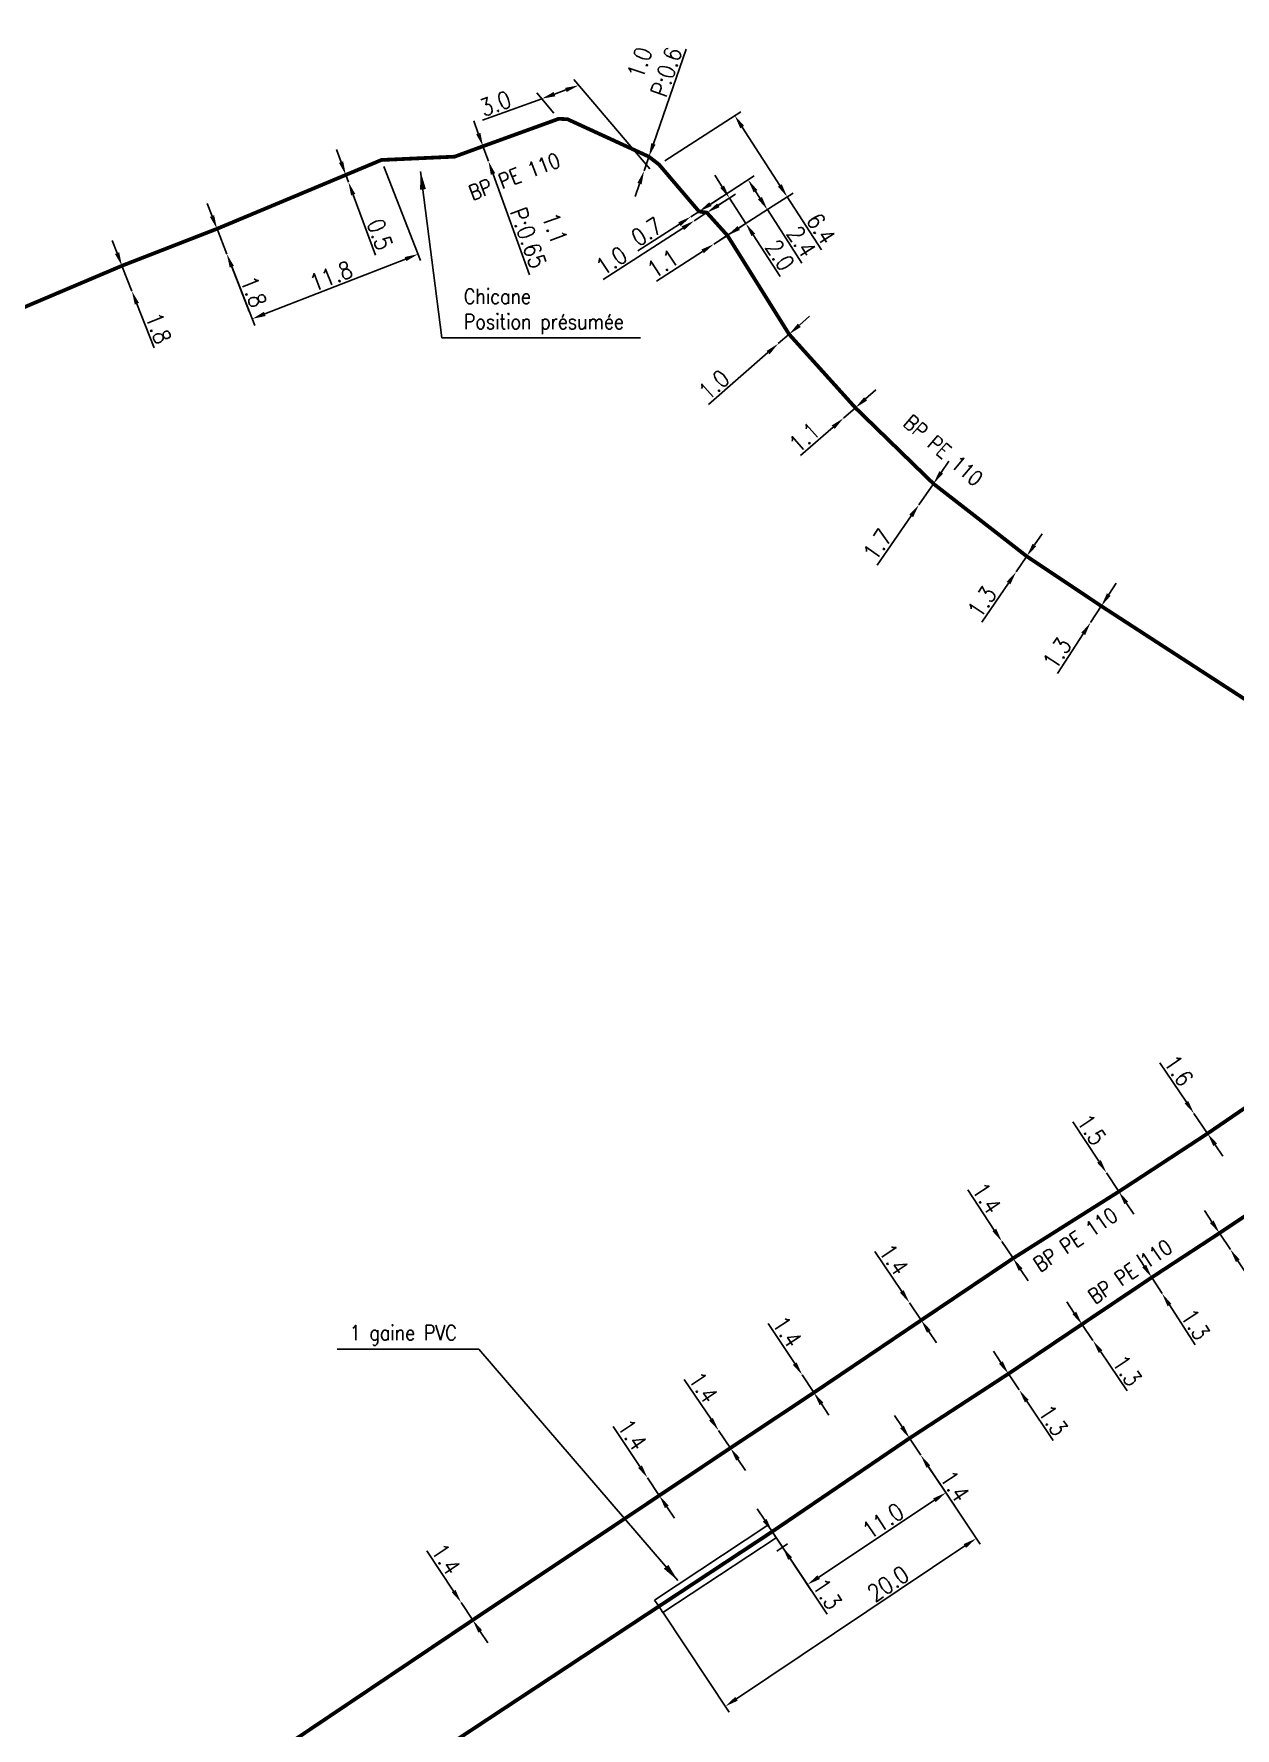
# Model space of a CAD drawing. Header units: millimetres. Extents: x 183997 to 185000, y 127999 to 129007.
# Drawn here: x 184510.8 to 184590.4, y 128669.8 to 128782.1 of the extents above; entities that cross this region are included whole.
import ezdxf
from ezdxf.enums import TextEntityAlignment as Align

# ---------------------------------------------------------------- set-up
doc = ezdxf.new("R2010")
doc.units = ezdxf.units.MM
doc.header["$PDMODE"] = 34
doc.linetypes.add('L_25_PE', pattern=[2000, 1000, 1000])
doc.layers.get('DEFPOINTS').update_dxf_attribs({"linetype": 'CONTINUOUS'})
doc.layers.add('L_150', color=1, linetype='CONTINUOUS')
doc.layers.add('L_400', color=7, linetype='CONTINUOUS')
doc.styles.get("Standard").update_dxf_attribs({"font": 'romans.shx', "width": 0.85})
doc.dimstyles.get("Standard").update_dxf_attribs({"dimtxt": 1.5, "dimasz": 1.2, "dimexe": 0.625, "dimexo": 0.625, "dimgap": 0.25, "dimtad": 1, "dimdec": 1, "dimzin": 0, "dimdsep": 46, "dimtxsty": 'Standard', "dimcen": -0.5, "dimadec": 0, "dimazin": 0, "dimtfac": 1, "dimtdec": 1, "dimtmove": 0, "dimatfit": 3, "dimfxl": 0, "dimtolj": 1, "dimtzin": 0, "dimarcsym": 0})

# ---------------------------------------------------------------- blocks, each defined once
blk = doc.blocks.new('*D697')
at = {"layer": 'DEFPOINTS', "color": 0, "linetype": 'Continuous', "transparency": 16777216}
for p in [(184516.61, 128766.74), (184517.27, 128765.06), (184517.27, 128765.06)]:
    blk.add_point(p, dxfattribs=at)
at = {"layer": 'L_150', "color": 0, "linetype": 'Continuous', "lineweight": -2, "transparency": 16777216}
for p, q in [((184516.29, 128767.58), (184515.96, 128768.41)), ((184516.61, 128766.74), (184517.27, 128765.06)), ((184517.6, 128764.22), (184518.74, 128761.3))]:
    blk.add_line(p, q, dxfattribs=at)
at = {"layer": 'L_150', "color": 0, "linetype": 'Continuous', "transparency": 16777216}
for points in [[(184516.43, 128767.63), (184516.15, 128767.52), (184516.61, 128766.74)], [(184517.74, 128764.28), (184517.46, 128764.17), (184517.27, 128765.06)]]:
    blk.add_solid(points, dxfattribs=at)
at = {"layer": 'L_150', "color": 0, "linetype": 'Continuous', "transparency": 16777216, "insert": (184519.03, 128762.61), "char_height": 1.125, "attachment_point": 5, "rotation": 291.3325}
blk.add_mtext('\\A1;1.8', dxfattribs=at)
blk = doc.blocks.new('*D779')
at = {"layer": 'DEFPOINTS', "color": 0, "linetype": 'Continuous', "transparency": 16777216}
for p in [(184560.81, 128762.2), (184560.09, 128761.58), (184560.09, 128761.58)]:
    blk.add_point(p, dxfattribs=at)
at = {"layer": 'L_150', "color": 0, "linetype": 'Continuous', "lineweight": -2, "transparency": 16777216}
for p, q in [((184561.49, 128762.8), (184562.16, 128763.39)), ((184560.81, 128762.2), (184560.09, 128761.58)), ((184559.41, 128760.99), (184555.48, 128757.55))]:
    blk.add_line(p, q, dxfattribs=at)
at = {"layer": 'L_150', "color": 0, "linetype": 'Continuous', "transparency": 16777216}
for points in [[(184561.39, 128762.91), (184561.58, 128762.68), (184560.81, 128762.2)], [(184559.32, 128761.1), (184559.51, 128760.87), (184560.09, 128761.58)]]:
    blk.add_solid(points, dxfattribs=at)
at = {"layer": 'L_150', "color": 0, "linetype": 'Continuous', "transparency": 16777216, "insert": (184555.83, 128758.85), "char_height": 1.125, "attachment_point": 5, "rotation": 41.1295}
blk.add_mtext('\\A1;1.0', dxfattribs=at)
blk = doc.blocks.new('*D780')
at = {"layer": 'DEFPOINTS', "color": 0, "linetype": 'Continuous', "transparency": 16777216}
for p in [(184556.72, 128768.75), (184555.83, 128768.18), (184555.83, 128768.18)]:
    blk.add_point(p, dxfattribs=at)
at = {"layer": 'L_150', "color": 0, "linetype": 'Continuous', "lineweight": -2, "transparency": 16777216}
for p, q in [((184557.47, 128769.24), (184558.23, 128769.73)), ((184556.72, 128768.75), (184555.83, 128768.18)), ((184555.08, 128767.69), (184552.02, 128765.72))]:
    blk.add_line(p, q, dxfattribs=at)
at = {"layer": 'L_150', "color": 0, "linetype": 'Continuous', "transparency": 16777216}
for points in [[(184557.39, 128769.37), (184557.55, 128769.11), (184556.72, 128768.75)], [(184555, 128767.82), (184555.16, 128767.57), (184555.83, 128768.18)]]:
    blk.add_solid(points, dxfattribs=at)
at = {"layer": 'L_150', "color": 0, "linetype": 'Continuous', "transparency": 16777216, "insert": (184552.44, 128766.89), "char_height": 1.125, "attachment_point": 5, "rotation": 32.8219}
blk.add_mtext('\\A1;1.1', dxfattribs=at)
blk = doc.blocks.new('*D781')
at = {"layer": 'DEFPOINTS', "color": 0, "linetype": 'Continuous', "transparency": 16777216}
for p in [(184554.52, 128769.72), (184554.52, 128769.72), (184555.36, 128770.26)]:
    blk.add_point(p, dxfattribs=at)
at = {"layer": 'L_150', "color": 0, "linetype": 'Continuous', "lineweight": -2, "transparency": 16777216}
for p, q in [((184556.12, 128770.75), (184556.88, 128771.24)), ((184555.36, 128770.26), (184554.52, 128769.72)), ((184553.77, 128769.23), (184548.5, 128765.84))]:
    blk.add_line(p, q, dxfattribs=at)
at = {"layer": 'L_150', "color": 0, "linetype": 'Continuous', "transparency": 16777216}
for points in [[(184556.04, 128770.87), (184556.2, 128770.62), (184555.36, 128770.26)], [(184553.69, 128769.36), (184553.85, 128769.1), (184554.52, 128769.72)]]:
    blk.add_solid(points, dxfattribs=at)
at = {"layer": 'L_150', "color": 0, "linetype": 'Continuous', "transparency": 16777216, "insert": (184549.04, 128767.07), "char_height": 1.125, "attachment_point": 5, "rotation": 32.8219}
blk.add_mtext('\\A1;1.0', dxfattribs=at)
blk = doc.blocks.new('*D782')
at = {"layer": 'DEFPOINTS', "color": 0, "linetype": 'Continuous', "transparency": 16777216}
for p in [(184554.29, 128769.99), (184554.29, 128769.99), (184554.84, 128770.34)]:
    blk.add_point(p, dxfattribs=at)
at = {"layer": 'L_150', "color": 0, "linetype": 'Continuous', "lineweight": -2, "transparency": 16777216}
for p, q in [((184555.6, 128770.83), (184556.35, 128771.31)), ((184553.54, 128769.5), (184550.78, 128767.72)), ((184554.84, 128770.34), (184554.29, 128769.99))]:
    blk.add_line(p, q, dxfattribs=at)
at = {"layer": 'L_150', "color": 0, "linetype": 'Continuous', "transparency": 16777216}
for points in [[(184555.52, 128770.95), (184555.68, 128770.7), (184554.84, 128770.34)], [(184553.46, 128769.62), (184553.62, 128769.37), (184554.29, 128769.99)]]:
    blk.add_solid(points, dxfattribs=at)
at = {"layer": 'L_150', "color": 0, "linetype": 'Continuous', "transparency": 16777216, "insert": (184551.38, 128769), "char_height": 1.125, "attachment_point": 5, "rotation": 32.8219}
blk.add_mtext('\\A1;0.7', dxfattribs=at)
blk = doc.blocks.new('*D1044')
at = {"layer": 'DEFPOINTS', "color": 0, "linetype": 'Continuous', "transparency": 16777216}
for p in [(184531.44, 128772.76), (184531.61, 128772.29), (184531.61, 128772.29)]:
    blk.add_point(p, dxfattribs=at)
at = {"layer": 'L_150', "color": 0, "linetype": 'Continuous', "lineweight": -2, "transparency": 16777216}
for p, q in [((184531.13, 128773.61), (184530.82, 128774.45)), ((184531.44, 128772.76), (184531.61, 128772.29)), ((184531.93, 128771.45), (184533.41, 128767.44))]:
    blk.add_line(p, q, dxfattribs=at)
at = {"layer": 'L_150', "color": 0, "linetype": 'Continuous', "transparency": 16777216}
for points in [[(184531.27, 128773.66), (184530.99, 128773.56), (184531.44, 128772.76)], [(184532.07, 128771.5), (184531.79, 128771.4), (184531.61, 128772.29)]]:
    blk.add_solid(points, dxfattribs=at)
at = {"layer": 'L_150', "color": 0, "linetype": 'Continuous', "transparency": 16777216, "insert": (184533.7, 128768.82), "char_height": 1.125, "attachment_point": 5, "rotation": 290.3119}
blk.add_mtext('\\A1;0.5', dxfattribs=at)
blk = doc.blocks.new('*D1046')
at = {"layer": 'DEFPOINTS', "color": 0, "linetype": 'Continuous', "transparency": 16777216}
for p in [(184533.8, 128773.75), (184523.56, 128767.52), (184525.24, 128763.22)]:
    blk.add_point(p, dxfattribs=at)
at = {"layer": 'L_150', "color": 0, "linetype": 'Continuous', "lineweight": -2, "transparency": 16777216}
for p, q in [((184533.97, 128773.31), (184536.4, 128767.08)), ((184523.73, 128767.08), (184525.41, 128762.78)), ((184535.39, 128767.18), (184526.08, 128763.55))]:
    blk.add_line(p, q, dxfattribs=at)
at = {"layer": 'L_150', "color": 0, "linetype": 'Continuous', "transparency": 16777216}
for points in [[(184535.34, 128767.32), (184535.45, 128767.05), (184536.23, 128767.51)], [(184526.02, 128763.69), (184526.13, 128763.41), (184525.24, 128763.22)]]:
    blk.add_solid(points, dxfattribs=at)
at = {"layer": 'L_150', "color": 0, "linetype": 'Continuous', "transparency": 16777216, "insert": (184530.46, 128766.06), "char_height": 1.125, "attachment_point": 5, "rotation": 21.3325}
blk.add_mtext('\\A1;11.8', dxfattribs=at)
blk = doc.blocks.new('*D1106')
at = {"layer": 'DEFPOINTS', "color": 0, "linetype": 'Continuous', "transparency": 16777216}
for p in [(184522.91, 128769.19), (184523.56, 128767.52), (184523.56, 128767.52)]:
    blk.add_point(p, dxfattribs=at)
at = {"layer": 'L_150', "color": 0, "linetype": 'Continuous', "lineweight": -2, "transparency": 16777216}
for p, q in [((184522.58, 128770.03), (184522.25, 128770.87)), ((184522.91, 128769.19), (184523.56, 128767.52)), ((184523.89, 128766.68), (184525.05, 128763.71))]:
    blk.add_line(p, q, dxfattribs=at)
at = {"layer": 'L_150', "color": 0, "linetype": 'Continuous', "transparency": 16777216}
for points in [[(184522.72, 128770.09), (184522.44, 128769.98), (184522.91, 128769.19)], [(184524.03, 128766.73), (184523.75, 128766.62), (184523.56, 128767.52)]]:
    blk.add_solid(points, dxfattribs=at)
at = {"layer": 'L_150', "color": 0, "linetype": 'Continuous', "transparency": 16777216, "insert": (184525.34, 128765.02), "char_height": 1.125, "attachment_point": 5, "rotation": 291.3325}
blk.add_mtext('\\A1;1.8', dxfattribs=at)
blk = doc.blocks.new('*D1143')
at = {"layer": 'DEFPOINTS', "color": 0, "linetype": 'Continuous', "transparency": 16777216}
for p in [(184565.2, 128757.33), (184564.41, 128756.64), (184564.41, 128756.64)]:
    blk.add_point(p, dxfattribs=at)
at = {"layer": 'L_150', "color": 0, "linetype": 'Continuous', "lineweight": -2, "transparency": 16777216}
for p, q in [((184565.88, 128757.92), (184566.56, 128758.51)), ((184565.2, 128757.33), (184564.41, 128756.64)), ((184563.73, 128756.05), (184561.57, 128754.16))]:
    blk.add_line(p, q, dxfattribs=at)
at = {"layer": 'L_150', "color": 0, "linetype": 'Continuous', "transparency": 16777216}
for points in [[(184565.78, 128758.03), (184565.98, 128757.81), (184565.2, 128757.33)], [(184563.63, 128756.16), (184563.83, 128755.93), (184564.41, 128756.64)]]:
    blk.add_solid(points, dxfattribs=at)
at = {"layer": 'L_150', "color": 0, "linetype": 'Continuous', "transparency": 16777216, "insert": (184561.82, 128755.37), "char_height": 1.125, "attachment_point": 5, "rotation": 41.0843}
blk.add_mtext('\\A1;1.1', dxfattribs=at)
blk = doc.blocks.new('*D1144')
at = {"layer": 'DEFPOINTS', "color": 0, "linetype": 'Continuous', "transparency": 16777216}
for p in [(184555.36, 128770.26), (184557.94, 128769.54), (184555.83, 128768.18)]:
    blk.add_point(p, dxfattribs=at)
at = {"layer": 'L_150', "color": 0, "linetype": 'Continuous', "lineweight": -2, "transparency": 16777216}
for p, q in [((184556.37, 128771.98), (184555.88, 128772.74)), ((184555.76, 128770.51), (184557.25, 128771.48)), ((184556.86, 128771.22), (184557.94, 128769.54)), ((184556.23, 128768.44), (184558.34, 128769.8)), ((184558.43, 128768.79), (184560.21, 128766.03))]:
    blk.add_line(p, q, dxfattribs=at)
at = {"layer": 'L_150', "color": 0, "linetype": 'Continuous', "transparency": 16777216}
for points in [[(184556.5, 128772.06), (184556.25, 128771.9), (184556.86, 128771.22)], [(184558.56, 128768.87), (184558.31, 128768.71), (184557.94, 128769.54)]]:
    blk.add_solid(points, dxfattribs=at)
at = {"layer": 'L_150', "color": 0, "linetype": 'Continuous', "transparency": 16777216, "insert": (184560.2, 128767.44), "char_height": 1.125, "attachment_point": 5, "rotation": 302.8219}
blk.add_mtext('\\A1;2.0', dxfattribs=at)
blk = doc.blocks.new('*D1145')
at = {"layer": 'DEFPOINTS', "color": 0, "linetype": 'Continuous', "transparency": 16777216}
for p in [(184554.84, 128770.34), (184559.37, 128770.46), (184555.83, 128768.18)]:
    blk.add_point(p, dxfattribs=at)
at = {"layer": 'L_150', "color": 0, "linetype": 'Continuous', "lineweight": -2, "transparency": 16777216}
for p, q in [((184555.24, 128770.59), (184558.49, 128772.69)), ((184556.23, 128768.44), (184559.76, 128770.72)), ((184558.58, 128771.68), (184558.88, 128771.22)), ((184559.37, 128770.46), (184561.66, 128766.91))]:
    blk.add_line(p, q, dxfattribs=at)
at = {"layer": 'L_150', "color": 0, "linetype": 'Continuous', "transparency": 16777216}
for points in [[(184558.71, 128771.76), (184558.46, 128771.6), (184558.09, 128772.44)], [(184559.01, 128771.3), (184558.75, 128771.14), (184559.37, 128770.46)]]:
    blk.add_solid(points, dxfattribs=at)
at = {"layer": 'L_150', "color": 0, "linetype": 'Continuous', "transparency": 16777216, "insert": (184561.63, 128768.34), "char_height": 1.125, "attachment_point": 5, "rotation": 302.8219}
blk.add_mtext('\\A1;2.4', dxfattribs=at)
blk = doc.blocks.new('*D1146')
at = {"layer": 'DEFPOINTS', "color": 0, "linetype": 'Continuous', "transparency": 16777216}
for p in [(184552.19, 128773.45), (184560.68, 128771.31), (184559.37, 128770.46)]:
    blk.add_point(p, dxfattribs=at)
at = {"layer": 'L_150', "color": 0, "linetype": 'Continuous', "lineweight": -2, "transparency": 16777216}
for p, q in [((184552.58, 128773.7), (184557.61, 128776.94)), ((184557.7, 128775.93), (184560.19, 128772.07)), ((184559.76, 128770.72), (184561.08, 128771.56)), ((184560.68, 128771.31), (184562.95, 128767.8))]:
    blk.add_line(p, q, dxfattribs=at)
at = {"layer": 'L_150', "color": 0, "linetype": 'Continuous', "transparency": 16777216}
for points in [[(184557.83, 128776.01), (184557.57, 128775.85), (184557.21, 128776.69)], [(184560.32, 128772.15), (184560.07, 128771.98), (184560.68, 128771.31)]]:
    blk.add_solid(points, dxfattribs=at)
at = {"layer": 'L_150', "color": 0, "linetype": 'Continuous', "transparency": 16777216, "insert": (184562.93, 128769.2), "char_height": 1.125, "attachment_point": 5, "rotation": 302.8219}
blk.add_mtext('\\A1;6.4', dxfattribs=at)
blk = doc.blocks.new('*D1147')
at = {"layer": 'DEFPOINTS', "color": 0, "linetype": 'Continuous', "transparency": 16777216}
for p in [(184546.87, 128778.7), (184545.55, 128776.48), (184551.92, 128772.78)]:
    blk.add_point(p, dxfattribs=at)
at = {"layer": 'L_150', "color": 0, "linetype": 'Continuous', "lineweight": -2, "transparency": 16777216}
for p, q in [((184551.59, 128773.16), (184546.54, 128779.08)), ((184544.42, 128777.81), (184540.49, 128776.38)), ((184545.23, 128776.86), (184544.09, 128778.19)), ((184546.02, 128778.39), (184545.26, 128778.12))]:
    blk.add_line(p, q, dxfattribs=at)
at = {"layer": 'L_150', "color": 0, "linetype": 'Continuous', "transparency": 16777216}
for points in [[(184545.97, 128778.53), (184546.07, 128778.25), (184546.87, 128778.7)], [(184545.21, 128778.26), (184545.32, 128777.97), (184544.42, 128777.81)]]:
    blk.add_solid(points, dxfattribs=at)
at = {"layer": 'L_150', "color": 0, "linetype": 'Continuous', "transparency": 16777216, "insert": (184541.35, 128777.49), "char_height": 1.125, "attachment_point": 5, "rotation": 19.94}
blk.add_mtext('\\A1;3.0', dxfattribs=at)
blk = doc.blocks.new('*D1148')
at = {"layer": 'DEFPOINTS', "color": 0, "linetype": 'Continuous', "transparency": 16777216}
for p in [(184551.52, 128773.97), (184551.2, 128773.03), (184551.2, 128773.03)]:
    blk.add_point(p, dxfattribs=at)
at = {"layer": 'L_150', "color": 0, "linetype": 'Continuous', "lineweight": -2, "transparency": 16777216}
for p, q in [((184551.82, 128774.82), (184554, 128781.1)), ((184551.2, 128773.03), (184551.52, 128773.97)), ((184550.9, 128772.18), (184550.61, 128771.33))]:
    blk.add_line(p, q, dxfattribs=at)
at = {"layer": 'L_150', "color": 0, "linetype": 'Continuous', "transparency": 16777216}
for points in [[(184551.68, 128774.87), (184551.96, 128774.77), (184551.52, 128773.97)], [(184550.76, 128772.23), (184551.04, 128772.13), (184551.2, 128773.03)]]:
    blk.add_solid(points, dxfattribs=at)
at = {"layer": 'L_150', "color": 0, "linetype": 'Continuous', "transparency": 16777216, "insert": (184551.79, 128779.89), "char_height": 1.125, "attachment_point": 5, "rotation": 70.8447}
blk.add_mtext('\\A1;1.0\\PP:0.6', dxfattribs=at)
blk = doc.blocks.new('*D1149')
at = {"layer": 'DEFPOINTS', "color": 0, "linetype": 'Continuous', "transparency": 16777216}
for p in [(184540.53, 128774.66), (184540.89, 128773.67), (184540.89, 128773.67)]:
    blk.add_point(p, dxfattribs=at)
at = {"layer": 'L_150', "color": 0, "linetype": 'Continuous', "lineweight": -2, "transparency": 16777216}
for p, q in [((184540.22, 128775.5), (184539.92, 128776.35)), ((184540.53, 128774.66), (184540.89, 128773.67)), ((184541.2, 128772.82), (184543.62, 128766.14))]:
    blk.add_line(p, q, dxfattribs=at)
at = {"layer": 'L_150', "color": 0, "linetype": 'Continuous', "transparency": 16777216}
for points in [[(184540.36, 128775.55), (184540.08, 128775.45), (184540.53, 128774.66)], [(184541.34, 128772.87), (184541.05, 128772.77), (184540.89, 128773.67)]]:
    blk.add_solid(points, dxfattribs=at)
at = {"layer": 'L_150', "color": 0, "linetype": 'Continuous', "transparency": 16777216, "insert": (184544.41, 128768.91), "char_height": 1.125, "attachment_point": 5, "rotation": 289.94}
blk.add_mtext('\\A1;1.1\\PP:0.65', dxfattribs=at)
blk = doc.blocks.new('*D1180')
at = {"layer": 'DEFPOINTS', "color": 0, "linetype": 'Continuous', "transparency": 16777216}
for p in [(184559.69, 128682.86), (184561.11, 128682.3), (184560.38, 128681.82)]:
    blk.add_point(p, dxfattribs=at)
at = {"layer": 'L_400', "color": 0, "linetype": 'Continuous', "lineweight": -2, "transparency": 16777216}
for p, q in [((184559.19, 128683.61), (184558.69, 128684.36)), ((184559.69, 128682.86), (184560.38, 128681.82)), ((184560.71, 128682.04), (184559.99, 128681.57)), ((184560.88, 128681.07), (184563.33, 128677.38))]:
    blk.add_line(p, q, dxfattribs=at)
at = {"layer": 'L_400', "color": 0, "linetype": 'Continuous', "transparency": 16777216}
for points in [[(184559.32, 128683.7), (184559.07, 128683.53), (184559.69, 128682.86)], [(184561, 128681.16), (184560.75, 128680.99), (184560.38, 128681.82)]]:
    blk.add_solid(points, dxfattribs=at)
at = {"layer": 'L_400', "color": 0, "linetype": 'Continuous', "transparency": 16777216, "insert": (184563.34, 128678.73), "char_height": 1.125, "attachment_point": 5, "rotation": 303.6029}
blk.add_mtext('\\A1;1.3', dxfattribs=at)
blk = doc.blocks.new('*D1181')
at = {"layer": 'DEFPOINTS', "color": 0, "linetype": 'Continuous', "transparency": 16777216}
for p in [(184551.43, 128686.42), (184551.43, 128686.42), (184552.21, 128685.25)]:
    blk.add_point(p, dxfattribs=at)
at = {"layer": 'L_150', "color": 0, "linetype": 'Continuous', "lineweight": -2, "transparency": 16777216}
for p, q in [((184550.93, 128687.17), (184549.16, 128689.82)), ((184552.21, 128685.25), (184551.43, 128686.42)), ((184552.71, 128684.51), (184553.21, 128683.76))]:
    blk.add_line(p, q, dxfattribs=at)
at = {"layer": 'L_150', "color": 0, "linetype": 'Continuous', "transparency": 16777216}
for points in [[(184551.06, 128687.25), (184550.81, 128687.08), (184551.43, 128686.42)], [(184552.83, 128684.59), (184552.58, 128684.42), (184552.21, 128685.25)]]:
    blk.add_solid(points, dxfattribs=at)
at = {"layer": 'L_150', "color": 0, "linetype": 'Continuous', "transparency": 16777216, "insert": (184550.42, 128689.28), "char_height": 1.125, "attachment_point": 5, "rotation": 303.733}
blk.add_mtext('\\A1;1.4', dxfattribs=at)
blk = doc.blocks.new('*D1183')
at = {"layer": 'DEFPOINTS', "color": 0, "linetype": 'Continuous', "transparency": 16777216}
for p in [(184539.08, 128678.17), (184539.08, 128678.17), (184539.85, 128677)]:
    blk.add_point(p, dxfattribs=at)
at = {"layer": 'L_150', "color": 0, "linetype": 'Continuous', "lineweight": -2, "transparency": 16777216}
for p, q in [((184538.58, 128678.92), (184536.82, 128681.58)), ((184539.85, 128677), (184539.08, 128678.17)), ((184540.35, 128676.25), (184540.84, 128675.5))]:
    blk.add_line(p, q, dxfattribs=at)
at = {"layer": 'L_150', "color": 0, "linetype": 'Continuous', "transparency": 16777216}
for points in [[(184538.71, 128679), (184538.46, 128678.84), (184539.08, 128678.17)], [(184540.47, 128676.33), (184540.22, 128676.17), (184539.85, 128677)]]:
    blk.add_solid(points, dxfattribs=at)
at = {"layer": 'L_150', "color": 0, "linetype": 'Continuous', "transparency": 16777216, "insert": (184538.08, 128681.04), "char_height": 1.125, "attachment_point": 5, "rotation": 303.4924}
blk.add_mtext('\\A1;1.4', dxfattribs=at)
blk = doc.blocks.new('*D1184')
at = {"layer": 'DEFPOINTS', "color": 0, "linetype": 'Continuous', "transparency": 16777216}
for p in [(184556.14, 128689.56), (184556.14, 128689.56), (184556.92, 128688.4)]:
    blk.add_point(p, dxfattribs=at)
at = {"layer": 'L_150', "color": 0, "linetype": 'Continuous', "lineweight": -2, "transparency": 16777216}
for p, q in [((184555.64, 128690.31), (184553.85, 128692.95)), ((184556.92, 128688.4), (184556.14, 128689.56)), ((184557.42, 128687.66), (184557.93, 128686.91))]:
    blk.add_line(p, q, dxfattribs=at)
at = {"layer": 'L_150', "color": 0, "linetype": 'Continuous', "transparency": 16777216}
for points in [[(184555.76, 128690.39), (184555.51, 128690.23), (184556.14, 128689.56)], [(184557.55, 128687.74), (184557.3, 128687.57), (184556.92, 128688.4)]]:
    blk.add_solid(points, dxfattribs=at)
at = {"layer": 'L_150', "color": 0, "linetype": 'Continuous', "transparency": 16777216, "insert": (184555.12, 128692.42), "char_height": 1.125, "attachment_point": 5, "rotation": 303.9598}
blk.add_mtext('\\A1;1.4', dxfattribs=at)
blk = doc.blocks.new('*D1185')
at = {"layer": 'DEFPOINTS', "color": 0, "linetype": 'Continuous', "transparency": 16777216}
for p in [(184561.68, 128693.24), (184561.68, 128693.24), (184562.45, 128692.07)]:
    blk.add_point(p, dxfattribs=at)
at = {"layer": 'L_150', "color": 0, "linetype": 'Continuous', "lineweight": -2, "transparency": 16777216}
for p, q in [((184561.18, 128693.99), (184559.42, 128696.65)), ((184562.45, 128692.07), (184561.68, 128693.24)), ((184562.95, 128691.32), (184563.45, 128690.57))]:
    blk.add_line(p, q, dxfattribs=at)
at = {"layer": 'L_150', "color": 0, "linetype": 'Continuous', "transparency": 16777216}
for points in [[(184561.31, 128694.07), (184561.06, 128693.91), (184561.68, 128693.24)], [(184563.08, 128691.4), (184562.83, 128691.24), (184562.45, 128692.07)]]:
    blk.add_solid(points, dxfattribs=at)
at = {"layer": 'L_150', "color": 0, "linetype": 'Continuous', "transparency": 16777216, "insert": (184560.68, 128696.11), "char_height": 1.125, "attachment_point": 5, "rotation": 303.5488}
blk.add_mtext('\\A1;1.4', dxfattribs=at)
blk = doc.blocks.new('*D293')
at = {"layer": 'DEFPOINTS', "color": 0, "linetype": 'Continuous', "transparency": 16777216}
for p in [(184576.55, 128747.49), (184575.85, 128746.46), (184575.85, 128746.46)]:
    blk.add_point(p, dxfattribs=at)
at = {"layer": 'L_150', "color": 0, "linetype": 'Continuous', "lineweight": -2, "transparency": 16777216}
for p, q in [((184577.06, 128748.24), (184577.57, 128748.98)), ((184576.55, 128747.49), (184575.85, 128746.46)), ((184575.34, 128745.71), (184573.58, 128743.12))]:
    blk.add_line(p, q, dxfattribs=at)
at = {"layer": 'L_150', "color": 0, "linetype": 'Continuous', "transparency": 16777216}
for points in [[(184576.94, 128748.32), (184577.18, 128748.15), (184576.55, 128747.49)], [(184575.22, 128745.8), (184575.47, 128745.63), (184575.85, 128746.46)]]:
    blk.add_solid(points, dxfattribs=at)
at = {"layer": 'L_150', "color": 0, "linetype": 'Continuous', "transparency": 16777216, "insert": (184573.59, 128744.46), "char_height": 1.125, "attachment_point": 5, "rotation": 55.7812}
blk.add_mtext('\\A1;1.3', dxfattribs=at)
blk = doc.blocks.new('*D294')
at = {"layer": 'DEFPOINTS', "color": 0, "linetype": 'Continuous', "transparency": 16777216}
for p in [(184581.49, 128744.19), (184580.78, 128743.1), (184580.78, 128743.1)]:
    blk.add_point(p, dxfattribs=at)
at = {"layer": 'L_150', "color": 0, "linetype": 'Continuous', "lineweight": -2, "transparency": 16777216}
for p, q in [((184581.98, 128744.95), (184582.48, 128745.7)), ((184581.49, 128744.19), (184580.78, 128743.1)), ((184580.29, 128742.35), (184578.58, 128739.72))]:
    blk.add_line(p, q, dxfattribs=at)
at = {"layer": 'L_150', "color": 0, "linetype": 'Continuous', "transparency": 16777216}
for points in [[(184581.86, 128745.03), (184582.11, 128744.87), (184581.49, 128744.19)], [(184580.17, 128742.43), (184580.42, 128742.27), (184580.78, 128743.1)]]:
    blk.add_solid(points, dxfattribs=at)
at = {"layer": 'L_150', "color": 0, "linetype": 'Continuous', "transparency": 16777216, "insert": (184578.56, 128741.06), "char_height": 1.125, "attachment_point": 5, "rotation": 56.9349}
blk.add_mtext('\\A1;1.3', dxfattribs=at)
blk = doc.blocks.new('*D34')
at = {"layer": 'DEFPOINTS', "color": 0, "linetype": 'Continuous', "transparency": 16777216}
for p in [(184570.37, 128752.3), (184569.41, 128750.9), (184569.41, 128750.9)]:
    blk.add_point(p, dxfattribs=at)
at = {"layer": 'L_150', "color": 0, "linetype": 'Continuous', "lineweight": -2, "transparency": 16777216}
for p, q in [((184570.88, 128753.04), (184571.39, 128753.79)), ((184570.37, 128752.3), (184569.41, 128750.9)), ((184568.89, 128750.16), (184566.65, 128746.91))]:
    blk.add_line(p, q, dxfattribs=at)
at = {"layer": 'L_150', "color": 0, "linetype": 'Continuous', "transparency": 16777216}
for points in [[(184570.76, 128753.13), (184571.01, 128752.96), (184570.37, 128752.3)], [(184568.77, 128750.25), (184569.02, 128750.08), (184569.41, 128750.9)]]:
    blk.add_solid(points, dxfattribs=at)
at = {"layer": 'L_150', "color": 0, "linetype": 'Continuous', "transparency": 16777216, "insert": (184566.67, 128748.26), "char_height": 1.125, "attachment_point": 5, "rotation": 55.4012}
blk.add_mtext('\\A1;1.7', dxfattribs=at)
blk = doc.blocks.new('*D35')
at = {"layer": 'DEFPOINTS', "color": 0, "linetype": 'Continuous', "transparency": 16777216}
for p in [(184568.79, 128689.05), (184569.53, 128687.92), (184569.53, 128687.92)]:
    blk.add_point(p, dxfattribs=at)
at = {"layer": 'L_150', "color": 0, "linetype": 'Continuous', "lineweight": -2, "transparency": 16777216}
for p, q in [((184568.29, 128689.8), (184567.79, 128690.55)), ((184568.79, 128689.05), (184569.53, 128687.92)), ((184570.03, 128687.17), (184571.8, 128684.52))]:
    blk.add_line(p, q, dxfattribs=at)
at = {"layer": 'L_150', "color": 0, "linetype": 'Continuous', "transparency": 16777216}
for points in [[(184568.41, 128689.88), (184568.16, 128689.71), (184568.79, 128689.05)], [(184570.16, 128687.25), (184569.91, 128687.09), (184569.53, 128687.92)]]:
    blk.add_solid(points, dxfattribs=at)
at = {"layer": 'L_150', "color": 0, "linetype": 'Continuous', "transparency": 16777216, "insert": (184571.79, 128685.88), "char_height": 1.125, "attachment_point": 5, "rotation": 303.6029}
blk.add_mtext('\\A1;1.4', dxfattribs=at)
blk = doc.blocks.new('*D36')
at = {"layer": 'DEFPOINTS', "color": 0, "linetype": 'Continuous', "transparency": 16777216}
for p in [(184580.21, 128696.6), (184580.94, 128695.52), (184580.94, 128695.52)]:
    blk.add_point(p, dxfattribs=at)
at = {"layer": 'L_150', "color": 0, "linetype": 'Continuous', "lineweight": -2, "transparency": 16777216}
for p, q in [((184579.7, 128697.34), (184579.2, 128698.09)), ((184580.21, 128696.6), (184580.94, 128695.52)), ((184581.45, 128694.78), (184583.21, 128692.18))]:
    blk.add_line(p, q, dxfattribs=at)
at = {"layer": 'L_150', "color": 0, "linetype": 'Continuous', "transparency": 16777216}
for points in [[(184579.83, 128697.43), (184579.58, 128697.26), (184580.21, 128696.6)], [(184581.57, 128694.86), (184581.32, 128694.7), (184580.94, 128695.52)]]:
    blk.add_solid(points, dxfattribs=at)
at = {"layer": 'L_150', "color": 0, "linetype": 'Continuous', "transparency": 16777216, "insert": (184583.2, 128693.53), "char_height": 1.125, "attachment_point": 5, "rotation": 304.1852}
blk.add_mtext('\\A1;1.3', dxfattribs=at)
blk = doc.blocks.new('*D37')
at = {"layer": 'DEFPOINTS', "color": 0, "linetype": 'Continuous', "transparency": 16777216}
for p in [(184575.34, 128693.32), (184576.05, 128692.25), (184576.05, 128692.25)]:
    blk.add_point(p, dxfattribs=at)
at = {"layer": 'L_150', "color": 0, "linetype": 'Continuous', "lineweight": -2, "transparency": 16777216}
for p, q in [((184574.84, 128694.06), (184574.34, 128694.81)), ((184575.34, 128693.32), (184576.05, 128692.25)), ((184576.55, 128691.5), (184578.3, 128688.89))]:
    blk.add_line(p, q, dxfattribs=at)
at = {"layer": 'L_150', "color": 0, "linetype": 'Continuous', "transparency": 16777216}
for points in [[(184574.96, 128694.15), (184574.71, 128693.98), (184575.34, 128693.32)], [(184576.68, 128691.59), (184576.43, 128691.42), (184576.05, 128692.25)]]:
    blk.add_solid(points, dxfattribs=at)
at = {"layer": 'L_150', "color": 0, "linetype": 'Continuous', "transparency": 16777216, "insert": (184578.3, 128690.24), "char_height": 1.125, "attachment_point": 5, "rotation": 303.7978}
blk.add_mtext('\\A1;1.3', dxfattribs=at)
blk = doc.blocks.new('*D38')
at = {"layer": 'DEFPOINTS', "color": 0, "linetype": 'Continuous', "transparency": 16777216}
for p in [(184584.83, 128699.7), (184585.52, 128698.63), (184585.52, 128698.63)]:
    blk.add_point(p, dxfattribs=at)
at = {"layer": 'L_150', "color": 0, "linetype": 'Continuous', "lineweight": -2, "transparency": 16777216}
for p, q in [((184584.34, 128700.45), (184583.85, 128701.21)), ((184584.83, 128699.7), (184585.52, 128698.63)), ((184586, 128697.88), (184587.71, 128695.24))]:
    blk.add_line(p, q, dxfattribs=at)
at = {"layer": 'L_150', "color": 0, "linetype": 'Continuous', "transparency": 16777216}
for points in [[(184584.46, 128700.54), (184584.21, 128700.37), (184584.83, 128699.7)], [(184586.13, 128697.96), (184585.88, 128697.79), (184585.52, 128698.63)]]:
    blk.add_solid(points, dxfattribs=at)
at = {"layer": 'L_150', "color": 0, "linetype": 'Continuous', "transparency": 16777216, "insert": (184587.73, 128696.59), "char_height": 1.125, "attachment_point": 5, "rotation": 302.9132}
blk.add_mtext('\\A1;1.3', dxfattribs=at)
blk = doc.blocks.new('*D40')
at = {"layer": 'DEFPOINTS', "color": 0, "linetype": 'Continuous', "transparency": 16777216}
for p in [(184569.53, 128687.92), (184571.19, 128685.44), (184559.69, 128682.86)]:
    blk.add_point(p, dxfattribs=at)
at = {"layer": 'L_400', "color": 0, "linetype": 'Continuous', "lineweight": -2, "transparency": 16777216}
for p, q in [((184569.79, 128687.53), (184571.45, 128685.05)), ((184562.77, 128679.85), (184570.44, 128684.94)), ((184559.95, 128682.47), (184562.28, 128678.96))]:
    blk.add_line(p, q, dxfattribs=at)
at = {"layer": 'L_400', "color": 0, "linetype": 'Continuous', "transparency": 16777216}
for points in [[(184570.35, 128685.06), (184570.52, 128684.81), (184571.19, 128685.44)], [(184562.69, 128679.97), (184562.86, 128679.72), (184562.02, 128679.35)]]:
    blk.add_solid(points, dxfattribs=at)
at = {"layer": 'L_400', "color": 0, "linetype": 'Continuous', "transparency": 16777216, "insert": (184567.03, 128683.57), "char_height": 1.125, "attachment_point": 5, "rotation": 33.6029}
blk.add_mtext('\\A1;11.0', dxfattribs=at)
blk = doc.blocks.new('*D41')
at = {"layer": 'DEFPOINTS', "color": 0, "linetype": 'Continuous', "transparency": 16777216}
for p in [(184589.32, 128702.64), (184590.04, 128701.56), (184590.04, 128701.56)]:
    blk.add_point(p, dxfattribs=at)
at = {"layer": 'L_150', "color": 0, "linetype": 'Continuous', "lineweight": -2, "transparency": 16777216}
for p, q in [((184588.82, 128703.39), (184588.32, 128704.14)), ((184589.32, 128702.64), (184590.04, 128701.56)), ((184590.53, 128700.81), (184592.27, 128698.19))]:
    blk.add_line(p, q, dxfattribs=at)
at = {"layer": 'L_150', "color": 0, "linetype": 'Continuous', "transparency": 16777216}
for points in [[(184588.94, 128703.47), (184588.69, 128703.31), (184589.32, 128702.64)], [(184590.66, 128700.89), (184590.41, 128700.72), (184590.04, 128701.56)]]:
    blk.add_solid(points, dxfattribs=at)
at = {"layer": 'L_150', "color": 0, "linetype": 'Continuous', "transparency": 16777216, "insert": (184592.28, 128699.54), "char_height": 1.125, "attachment_point": 5, "rotation": 303.6178}
blk.add_mtext('\\A1;1.3', dxfattribs=at)
blk = doc.blocks.new('*D43')
at = {"layer": 'DEFPOINTS', "color": 0, "linetype": 'Continuous', "transparency": 16777216}
for p in [(184569.53, 128687.92), (184573.2, 128682.41), (184552.18, 128677.91)]:
    blk.add_point(p, dxfattribs=at)
at = {"layer": 'L_400', "color": 0, "linetype": 'Continuous', "lineweight": -2, "transparency": 16777216}
for p, q in [((184569.79, 128687.53), (184573.46, 128682.02)), ((184557.33, 128671.78), (184572.45, 128681.91)), ((184552.44, 128677.52), (184556.84, 128670.89))]:
    blk.add_line(p, q, dxfattribs=at)
at = {"layer": 'L_400', "color": 0, "linetype": 'Continuous', "transparency": 16777216}
for points in [[(184572.37, 128682.03), (184572.53, 128681.78), (184573.2, 128682.41)], [(184557.24, 128671.91), (184557.41, 128671.66), (184556.58, 128671.28)]]:
    blk.add_solid(points, dxfattribs=at)
at = {"layer": 'L_400', "color": 0, "linetype": 'Continuous', "transparency": 16777216, "insert": (184567.37, 128679.41), "char_height": 1.125, "attachment_point": 5, "rotation": 33.8122}
blk.add_mtext('\\A1;20.0', dxfattribs=at)
blk = doc.blocks.new('*D45')
at = {"layer": 'DEFPOINTS', "color": 0, "linetype": 'Continuous', "transparency": 16777216}
for p in [(184568.78, 128698.03), (184568.78, 128698.03), (184569.56, 128696.87)]:
    blk.add_point(p, dxfattribs=at)
at = {"layer": 'L_150', "color": 0, "linetype": 'Continuous', "lineweight": -2, "transparency": 16777216}
for p, q in [((184568.27, 128698.78), (184566.49, 128701.42)), ((184569.56, 128696.87), (184568.78, 128698.03)), ((184570.06, 128696.12), (184570.57, 128695.38))]:
    blk.add_line(p, q, dxfattribs=at)
at = {"layer": 'L_150', "color": 0, "linetype": 'Continuous', "transparency": 16777216}
for points in [[(184568.4, 128698.86), (184568.15, 128698.69), (184568.78, 128698.03)], [(184570.19, 128696.21), (184569.94, 128696.04), (184569.56, 128696.87)]]:
    blk.add_solid(points, dxfattribs=at)
at = {"layer": 'L_150', "color": 0, "linetype": 'Continuous', "transparency": 16777216, "insert": (184567.75, 128700.89), "char_height": 1.125, "attachment_point": 5, "rotation": 304.0172}
blk.add_mtext('\\A1;1.4', dxfattribs=at)
blk = doc.blocks.new('*D46')
at = {"layer": 'DEFPOINTS', "color": 0, "linetype": 'Continuous', "transparency": 16777216}
for p in [(184581.83, 128706.64), (184581.83, 128706.64), (184582.65, 128705.39)]:
    blk.add_point(p, dxfattribs=at)
at = {"layer": 'L_150', "color": 0, "linetype": 'Continuous', "lineweight": -2, "transparency": 16777216}
for p, q in [((184581.33, 128707.4), (184579.61, 128710.02)), ((184582.65, 128705.39), (184581.83, 128706.64)), ((184583.14, 128704.64), (184583.64, 128703.89))]:
    blk.add_line(p, q, dxfattribs=at)
at = {"layer": 'L_150', "color": 0, "linetype": 'Continuous', "transparency": 16777216}
for points in [[(184581.46, 128707.48), (184581.21, 128707.31), (184581.83, 128706.64)], [(184583.27, 128704.72), (184583.02, 128704.56), (184582.65, 128705.39)]]:
    blk.add_solid(points, dxfattribs=at)
at = {"layer": 'L_150', "color": 0, "linetype": 'Continuous', "transparency": 16777216, "insert": (184580.85, 128709.5), "char_height": 1.125, "attachment_point": 5, "rotation": 303.3132}
blk.add_mtext('\\A1;1.5', dxfattribs=at)
blk = doc.blocks.new('*D48')
at = {"layer": 'DEFPOINTS', "color": 0, "linetype": 'Continuous', "transparency": 16777216}
for p in [(184574.9, 128702.09), (184574.9, 128702.09), (184575.65, 128700.97)]:
    blk.add_point(p, dxfattribs=at)
at = {"layer": 'L_150', "color": 0, "linetype": 'Continuous', "lineweight": -2, "transparency": 16777216}
for p, q in [((184574.4, 128702.84), (184572.64, 128705.5)), ((184575.65, 128700.97), (184574.9, 128702.09)), ((184576.14, 128700.22), (184576.64, 128699.47))]:
    blk.add_line(p, q, dxfattribs=at)
at = {"layer": 'L_150', "color": 0, "linetype": 'Continuous', "transparency": 16777216}
for points in [[(184574.53, 128702.93), (184574.28, 128702.76), (184574.9, 128702.09)], [(184576.27, 128700.3), (184576.02, 128700.14), (184575.65, 128700.97)]]:
    blk.add_solid(points, dxfattribs=at)
at = {"layer": 'L_150', "color": 0, "linetype": 'Continuous', "transparency": 16777216, "insert": (184573.9, 128704.96), "char_height": 1.125, "attachment_point": 5, "rotation": 303.5707}
blk.add_mtext('\\A1;1.4', dxfattribs=at)
blk = doc.blocks.new('*D49')
at = {"layer": 'DEFPOINTS', "color": 0, "linetype": 'Continuous', "transparency": 16777216}
for p in [(184587.63, 128710.57), (184587.63, 128710.57), (184588.53, 128709.24)]:
    blk.add_point(p, dxfattribs=at)
at = {"layer": 'L_150', "color": 0, "linetype": 'Continuous', "lineweight": -2, "transparency": 16777216}
for p, q in [((184587.13, 128711.31), (184585.37, 128713.92)), ((184588.53, 128709.24), (184587.63, 128710.57)), ((184589.03, 128708.49), (184589.54, 128707.75))]:
    blk.add_line(p, q, dxfattribs=at)
at = {"layer": 'L_150', "color": 0, "linetype": 'Continuous', "transparency": 16777216}
for points in [[(184587.25, 128711.4), (184587.01, 128711.23), (184587.63, 128710.57)], [(184589.16, 128708.58), (184588.91, 128708.41), (184588.53, 128709.24)]]:
    blk.add_solid(points, dxfattribs=at)
at = {"layer": 'L_150', "color": 0, "linetype": 'Continuous', "transparency": 16777216, "insert": (184586.62, 128713.41), "char_height": 1.125, "attachment_point": 5, "rotation": 304.0266}
blk.add_mtext('\\A1;1.6', dxfattribs=at)

msp = doc.modelspace()

# ---------------------------------------------------------------- linework, layer by layer
at = {"layer": 'L_150', "linetype": 'L_25_PE', "ltscale": 0.5, "const_width": 0.25, "flags": 128}
msp.add_lwpolyline([(184488.67, 128561.73), (184489.18, 128561.79), (184490.16, 128562.3), (184493.4, 128564.44), (184498.69, 128567.9), (184523.04, 128583.98), (184529.34, 128587.92), (184547.54, 128600.09), (184594.07, 128631.22), (184637.6, 128659.87), (184646.93, 128666.66), (184653.12, 128670.87), (184658.81, 128674.96), (184668.76, 128681.49), (184668.9, 128681.77), (184668.58, 128685.8), (184668.44, 128686.03), (184666.65, 128687.23), (184659.5, 128692), (184647.35, 128700.66), (184641.05, 128704.65), (184632.63, 128710.24), (184618.72, 128719.12), (184615.81, 128721.27), (184609.87, 128725.14), (184605.26, 128728.13), (184605.07, 128728.86), (184602.77, 128730.38), (184581.49, 128744.19), (184576.55, 128747.49), (184570.37, 128752.3), (184565.2, 128757.33), (184560.81, 128762.2), (184556.72, 128768.75), (184555.36, 128770.26), (184554.84, 128770.34), (184552.19, 128773.45), (184551.52, 128773.97), (184546.13, 128776.45), (184545.55, 128776.48), (184540.53, 128774.66), (184538.65, 128773.97), (184533.8, 128773.75), (184531.44, 128772.76), (184522.91, 128769.19), (184516.61, 128766.74), (184506.88, 128762.61), (184501.96, 128759.57), (184493.17, 128752.74), (184483.85, 128745.2), (184480.18, 128742.29), (184479.72, 128741.85), (184478.62, 128740.54), (184476.02, 128732.65), (184474.95, 128726.03), (184474.17, 128719.27), (184474.17, 128719.27), (184472.73, 128703.06), (184471.77, 128692.44), (184470.88, 128682.02), (184469.87, 128671.49), (184469.42, 128666.2), (184467.57, 128660.83), (184463.14, 128648.27), (184459.17, 128636.74), (184459.17, 128636.74), (184457.66, 128632.45), (184458.36, 128631.28), (184457.75, 128629.53), (184456.89, 128627.09), (184461.32, 128624.57), (184465.35, 128627.23), (184465.72, 128627.47), (184468.23, 128629.12), (184468.23, 128629.12), (184473.38, 128632.67), (184479.16, 128636.51), (184484.55, 128640.38), (184490.06, 128644.1), (184495.64, 128647.26), (184500.32, 128650.43), (184504.86, 128653.54), (184509.52, 128656.65), (184514.1, 128659.73), (184519.68, 128663.44), (184539.85, 128677), (184552.21, 128685.25), (184556.92, 128688.4), (184562.45, 128692.07), (184569.56, 128696.87), (184575.65, 128700.97), (184582.65, 128705.39), (184588.53, 128709.24), (184594.3, 128713.19), (184598.8, 128715.98), (184604.77, 128719.96, 0.02391), (184607.38, 128722.2), (184609.87, 128725.14)], format="xyb", dxfattribs=at)
msp.add_lwpolyline([(184454.3, 128610.27), (184453.9, 128612.29), (184457.65, 128614.67), (184468.66, 128622.29), (184468.84, 128622.41), (184469.03, 128622.53), (184472.22, 128624.5), (184482.7, 128631.5), (184495.08, 128639.97), (184501.93, 128644.57), (184513.47, 128652.03), (184519.43, 128656.09), (184525.56, 128660.34), (184559.69, 128682.86), (184568.79, 128689.05), (184575.34, 128693.32), (184580.21, 128696.6), (184584.83, 128699.7), (184589.32, 128702.64), (184594.06, 128705.82), (184598.5, 128708.75), (184614.2, 128720.11), (184615.81, 128721.27)], dxfattribs=at)
at = {"layer": 'L_400', "color": 7, "linetype": 'CONTINUOUS'}
for p, q in [((184559.41, 128683.28), (184551.9, 128678.32)), ((184559.41, 128683.28), (184559.69, 128682.86)), ((184559.96, 128682.45), (184552.45, 128677.49)), ((184559.96, 128682.45), (184559.69, 128682.86)), ((184551.9, 128678.32), (184552.18, 128677.91)), ((184552.45, 128677.49), (184552.18, 128677.91))]:
    msp.add_line(p, q, dxfattribs=at)

# ---------------------------------------------------------------- texts
at = {"layer": 'L_150', "linetype": 'Continuous', "width": 0.85}
for rotation, p in [(21.1349, (184542.61, 128772.66)), (319.1968, (184571.02, 128754.51)), (34.1151, (184579.78, 128702.21)), (34.3637, (184583.4, 128700.09))]:
    msp.add_text('BP PE 110', height=1, rotation=rotation, dxfattribs=at).set_placement(p, align=Align.MIDDLE)
at = {"layer": 'L_150', "linetype": 'Continuous', "insert": (184539.26, 128763.71), "char_height": 1, "attachment_point": 4}
msp.add_mtext('Chicane\\PPosition présumée', dxfattribs=at)
at = {"layer": 'L_400', "linetype": 'Continuous', "insert": (184538.8, 128695.87), "char_height": 1, "attachment_point": 6}
msp.add_mtext('1 gaine PVC', dxfattribs=at)

# ---------------------------------------------------------------- dimensions: what is measured, and where the dimension line sits
at = {"layer": 'L_150', "linetype": 'Continuous'}
for base, p1, p2, angle, text, override, picture, middle in [((184551.2, 128773.03), (184551.52, 128773.97), (184551.2, 128773.03), 70.8447, '<>\\PP:0.6', {"dimscale": 0.75, "dimatfit": 0}, '*D1148', (184553.39, 128779.34)), ((184546.87, 128778.7), (184545.55, 128776.48), (184551.92, 128772.78), 199.94, '3.0', {"dimscale": 0.75}, '*D1147', (184541.61, 128776.79)), ((184540.8885, 128773.6693), (184540.5304, 128774.6564), (184540.8885, 128773.6693), 109.94, '<>\\PP:0.65', {"dimscale": 0.75, "dimatfit": 0}, '*D1149', (184542.8245, 128768.3326))]:
    dim = msp.add_linear_dim(base=base, p1=p1, p2=p2, angle=angle, text=text, dimstyle='Standard', override=override, dxfattribs=at)
    dim.commit()
    dim.dimension.update_dxf_attribs({"geometry": picture, "text_midpoint": middle, "dimtype": 160})
for base, p1, p2, angle, override, picture, middle, dimtype in [((184560.68, 128771.31), (184552.19, 128773.45), (184559.37, 128770.46), 122.8219, {"dimscale": 0.75}, '*D1146', (184562.3, 128768.8), 160), ((184531.61, 128772.29), (184531.44, 128772.76), (184531.61, 128772.29), 290.3119, {"dimscale": 0.75}, '*D1044', (184533, 128768.56), 161), ((184525.24, 128763.22), (184533.8, 128773.75), (184523.56, 128767.52), 21.3325, {"dimscale": 0.75}, '*D1046', (184530.74, 128765.37), 160), ((184559.37, 128770.46), (184554.84, 128770.34), (184555.83, 128768.18), 122.8219, {"dimscale": 0.75}, '*D1145', (184561, 128767.93), 160), ((184557.94, 128769.54), (184555.36, 128770.26), (184555.83, 128768.18), 122.8219, {"dimscale": 0.75}, '*D1144', (184559.56, 128767.03), 160), ((184523.56, 128767.52), (184522.91, 128769.19), (184523.56, 128767.52), 111.3325, {"dimscale": 0.75}, '*D1106', (184524.64, 128764.75), 160), ((184554.52, 128769.72), (184555.36, 128770.26), (184554.52, 128769.72), 32.8219, {"dimscale": 0.75, "dimatfit": 0}, '*D781', (184549.45, 128766.44), 160), ((184554.29, 128769.99), (184554.84, 128770.34), (184554.29, 128769.99), 32.8219, {"dimscale": 0.75, "dimatfit": 0}, '*D782', (184551.78, 128768.37), 160), ((184555.8329, 128768.1821), (184556.7153, 128768.7513), (184555.8329, 128768.1821), 32.8219, {"dimscale": 0.75, "dimatfit": 0}, '*D780', (184552.8468, 128766.2561), 160), ((184560.0924, 128761.5783), (184560.80796, 128762.20317), (184560.0924, 128761.5783), 41.12948, {"dimscale": 0.75, "dimatfit": 0}, '*D779', (184556.32627, 128758.28949), 160), ((184564.4071, 128756.6374), (184565.1985, 128757.3274), (184564.4071, 128756.6374), 41.0843, {"dimscale": 0.75, "dimlfac": 1, "dimlunit": 2, "dimatfit": 0}, '*D1143', (184562.3084, 128754.8076), 160), ((184569.41, 128750.9), (184570.37, 128752.3), (184569.41, 128750.9), 55.4012, {"dimscale": 0.75, "dimatfit": 0}, '*D34', (184567.29, 128747.84), 160), ((184575.8506, 128746.4583), (184576.5535, 128747.4919), (184575.8506, 128746.4583), 55.7812, {"dimscale": 0.75, "dimlfac": 1, "dimlunit": 2, "dimatfit": 0}, '*D293', (184574.208, 128744.043), 160), ((184580.78, 128743.1), (184581.49, 128744.19), (184580.78, 128743.1), 56.9349, {"dimscale": 0.75, "dimlfac": 1, "dimlunit": 2, "dimatfit": 0}, '*D294', (184579.19, 128740.66), 160), ((184587.63, 128710.57), (184588.53, 128709.24), (184587.63, 128710.57), 304.0266, {"dimscale": 0.75, "dimatfit": 0}, '*D49', (184586, 128712.99), 160), ((184581.83, 128706.64), (184582.65, 128705.39), (184581.83, 128706.64), 303.3132, {"dimscale": 0.75, "dimatfit": 0}, '*D46', (184580.22, 128709.09), 160), ((184574.9006, 128702.0936), (184575.6471, 128700.96877), (184574.9006, 128702.0936), 303.57069, {"dimscale": 0.75, "dimatfit": 0}, '*D48', (184573.27281, 128704.54634), 160), ((184590.04, 128701.56), (184589.32, 128702.64), (184590.04, 128701.56), 123.6178, {"dimscale": 0.75, "dimlfac": 1, "dimlunit": 2, "dimatfit": 0}, '*D41', (184591.65, 128699.12), 160), ((184568.78, 128698.03), (184569.56, 128696.87), (184568.78, 128698.03), 304.0172, {"dimscale": 0.75, "dimatfit": 0}, '*D45', (184567.13, 128700.47), 160), ((184585.52, 128698.63), (184584.83, 128699.7), (184585.52, 128698.63), 122.9132, {"dimscale": 0.75, "dimlfac": 1, "dimlunit": 2, "dimatfit": 0}, '*D38', (184587.1, 128696.18), 160), ((184580.94, 128695.52), (184580.21, 128696.6), (184580.94, 128695.52), 124.1852, {"dimscale": 0.75, "dimlfac": 1, "dimlunit": 2, "dimatfit": 0}, '*D36', (184582.58, 128693.11), 160), ((184561.68, 128693.24), (184562.45, 128692.07), (184561.68, 128693.24), 303.5488, {"dimscale": 0.75, "dimatfit": 0}, '*D1185', (184560.05, 128695.69), 160), ((184576.05, 128692.25), (184575.34, 128693.32), (184576.05, 128692.25), 123.7978, {"dimscale": 0.75, "dimlfac": 1, "dimlunit": 2, "dimatfit": 0}, '*D37', (184577.68, 128689.82), 160), ((184556.14, 128689.56), (184556.92, 128688.4), (184556.14, 128689.56), 303.9598, {"dimscale": 0.75, "dimatfit": 0}, '*D1184', (184554.49, 128692.01), 160), ((184551.43, 128686.42), (184552.21, 128685.25), (184551.43, 128686.42), 303.733, {"dimscale": 0.75, "dimatfit": 0}, '*D1181', (184549.8, 128688.87), 160), ((184569.5343, 128687.9215), (184568.7872, 128689.0459), (184569.5343, 128687.9215), 123.6029, {"dimscale": 0.75, "dimlfac": 1, "dimlunit": 2, "dimatfit": 0}, '*D35', (184571.1635, 128685.4697), 160), ((184539.08, 128678.17), (184539.85, 128677), (184539.08, 128678.17), 303.4924, {"dimscale": 0.75, "dimatfit": 0}, '*D1183', (184537.45, 128680.62), 160)]:
    dim = msp.add_linear_dim(base=base, p1=p1, p2=p2, angle=angle, dimstyle='Standard', override=override, dxfattribs=at)
    dim.commit()
    dim.dimension.update_dxf_attribs({"geometry": picture, "text_midpoint": middle, "dimtype": dimtype})
dim = msp.add_aligned_dim(p1=(184516.61, 128766.74), p2=(184517.27, 128765.06), distance=0, dimstyle='Standard', override={"dimscale": 0.75}, dxfattribs=at)
dim.commit()
dim.dimension.update_dxf_attribs({"geometry": '*D697', "text_midpoint": (184519.03, 128762.61)})
at = {"layer": 'L_400', "linetype": 'Continuous'}
for base, p1, p2, angle, picture, middle in [((184573.2, 128682.41), (184552.18, 128677.91), (184569.53, 128687.92), 213.8122, '*D43', (184567.79, 128678.79)), ((184571.19, 128685.44), (184559.69, 128682.86), (184569.53, 128687.92), 213.6029, '*D40', (184567.44, 128682.95)), ((184560.38, 128681.82), (184559.69, 128682.86), (184561.11, 128682.3), 123.6029, '*D1180', (184562.71, 128678.31))]:
    dim = msp.add_linear_dim(base=base, p1=p1, p2=p2, angle=angle, dimstyle='Standard', override={"dimscale": 0.75, "dimatfit": 0}, dxfattribs=at)
    dim.commit()
    dim.dimension.update_dxf_attribs({"geometry": picture, "text_midpoint": middle, "dimtype": 160})

# ---------------------------------------------------------------- leaders
at = {"layer": 'L_150', "linetype": 'Continuous', "annotation_type": 0, "has_hookline": 1, "hookline_direction": 0, "text_width": 11.7}
msp.add_leader([(184536.4, 128772.99), (184537.81, 128761.96), (184539.01, 128761.96)], dimstyle='Standard', dxfattribs=at)
at = {"layer": 'L_400', "linetype": 'Continuous', "annotation_type": 0, "has_hookline": 1, "hookline_direction": 1, "text_width": 7.93}
msp.add_leader([(184553.44, 128679.62), (184540.25, 128694.95), (184539.05, 128694.95)], dimstyle='Standard', dxfattribs=at)

doc.saveas('drawing.dxf')
